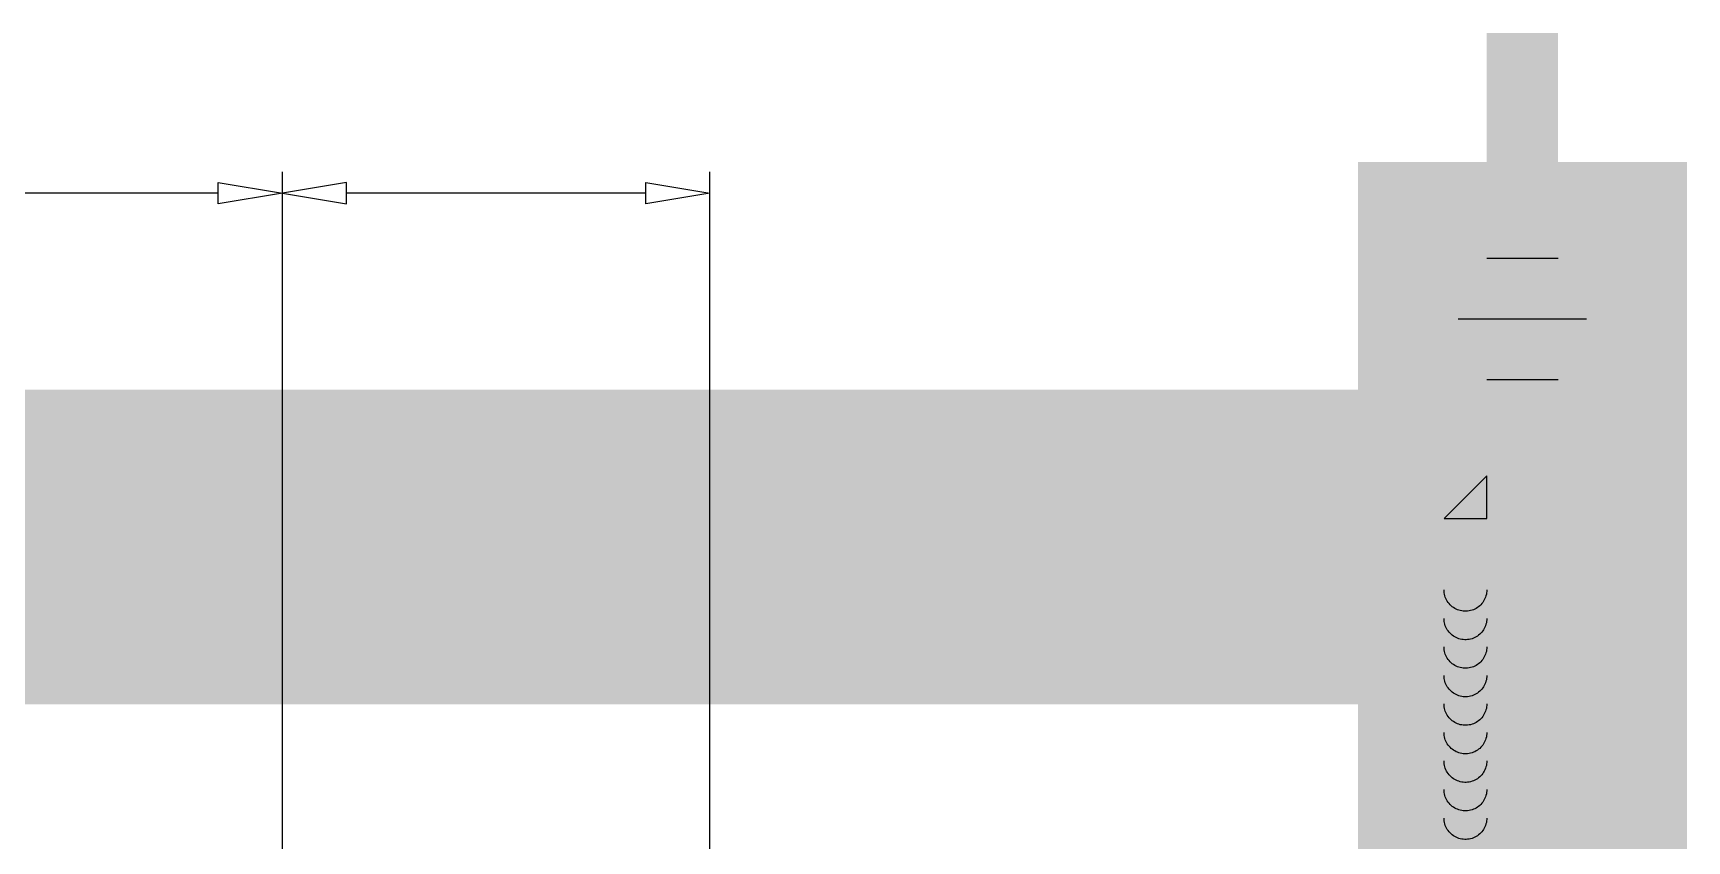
# Model space of a CAD drawing. Extents: x 0.1 to 49.5, y 17.6 to 52.5.
# Drawn here: x 24.3 to 33.39, y 40.04 to 44.47 of the extents above; entities that cross this region are included whole.
import ezdxf

# ---------------------------------------------------------------- set-up
doc = ezdxf.new("R2010")
doc.units = 0
doc.linetypes.add('1', pattern=[50.799999713897705, 31.75, -6.349999904632568, 6.349999904632568, -6.349999904632568])
doc.linetypes.add('2', pattern=[15, 12, -3])
doc.layers.get('0').update_dxf_attribs({"linetype": 'CONTINUOUS'})

msp = doc.modelspace()

# ---------------------------------------------------------------- linework, layer by layer
at = {"color": 7, "const_width": 1.415000081062317}
for points in [[(32.28673557025809, 34.37331710866465), (32.286735570257974, 43.7653579266655)], [(32.67807060434171, 43.7653579266655), (32.28673557025837, 43.7653579266655)], [(32.67807060433984, 34.37331710866465), (32.678070604341826, 43.7653579266655)], [(32.67807060434171, 43.37402289258216), (32.28673557025837, 43.37402289258216)], [(32.28673557025826, 42.04348377669021), (32.051934549808266, 41.80868275624016)], [(32.28673557025809, 41.80868275624857), (3.327943048091697, 41.808682756247435)], [(32.28673557025809, 41.49561472898199), (3.327943048091697, 41.49561472897858)]]:
    msp.add_lwpolyline(points, dxfattribs=at)
at = {"color": 5}
for points in [[(25.673173494249966, 40.122639248686255), (25.673173494249966, 43.711709165867205)], [(25.673173494249966, 40.122639248686255), (25.673173494249966, 43.711709165867205)], [(28.021183698750463, 40.12263924868739), (28.021183698750463, 43.711709165867205)], [(25.320971963574948, 43.59430865564241), (17.376870771682377, 43.59430865564241)], [(25.320971963574948, 43.53560840052978), (25.320971963574948, 43.65300891075481), (25.673173494249966, 43.59430865564241), (25.673173494249966, 43.59430865564241), (25.320971963574948, 43.53560840052978)], [(26.025375024924926, 43.53560840052978), (26.025375024924926, 43.65300891075481), (25.673173494249966, 43.59430865564241), (25.673173494249966, 43.59430865564241), (26.025375024924926, 43.53560840052978)], [(27.668982168075445, 43.59430865564241), (26.025375024924926, 43.59430865564241)], [(27.668982168075445, 43.53560840052978), (27.668982168075445, 43.65300891075481), (28.021183698750463, 43.59430865564241), (28.021183698750463, 43.59430865564241), (27.668982168075445, 43.53560840052978)], [(32.05193454981662, 41.80868275624857), (32.286735570257974, 41.80868275624857), (32.286735570257974, 42.04348377668998), (32.05193454981662, 41.80868275624857)]]:
    msp.add_lwpolyline(points, dxfattribs=at)
at = {"color": 5, "const_width": 7.8267007098e-08}
for points in [[(26.847394848979263, 43.303209836392625), (26.846109550705364, 43.26427651426775), (26.842253568818876, 43.23076214079401), (26.835826975591317, 43.202666635123705), (26.82686579987137, 43.179215879753656), (26.81540601142109, 43.15963580080779), (26.801447688326164, 43.143926341909264), (26.78493076039848, 43.132447880131394), (26.76579508920264, 43.12556082544802), (26.74404076525144, 43.12326513448011), (26.72772805196587, 43.12453309085504), (26.712808703223345, 43.12833700901024), (26.6992828252271, 43.13467684788566), (26.687198455695466, 43.14340579468603), (26.676603541741883, 43.15437707156525), (26.667498201151716, 43.16759063181371), (26.659738272886216, 43.18296639819505), (26.653179499046928, 43.200424337103414), (26.647822005295666, 43.21996439018085), (26.643857974792354, 43.24293461391153), (26.64147949018394, 43.27068312150686), (26.64068668152362, 43.303209836392625), (26.641960027247762, 43.34187616340091), (26.645779904648464, 43.3752304339439), (26.6521464439453, 43.40327254446561), (26.661047617809118, 43.42673659244883), (26.672471301761448, 43.44635677394058), (26.686417620244185, 43.462132960979034), (26.702958632631123, 43.473678103489874), (26.722166310295563, 43.48060526073232), (26.74404076525144, 43.4829142917074), (26.772413916860046, 43.47885675082284), (26.79641452035378, 43.46668430359614), (26.816042668768887, 43.44639680880914), (26.83346056978877, 43.41094704944567), (26.843911271099557, 43.363218098504376), (26.847394848979263, 43.303209836392625)], [(26.807393791469508, 43.303209836392625), (26.805363732150056, 43.354582538504474), (26.799273452909176, 43.39306207062032), (26.789123038174466, 43.41864832673855), (26.775993588194353, 43.43459799377956), (26.76096613294243, 43.4441678597459), (26.74404076525144, 43.44735779520124), (26.727115423187115, 43.44415446752282), (26.712087963449108, 43.434544647457415), (26.698958492328302, 43.418528203439564), (26.688808107930754, 43.392901862683175), (26.6827178179347, 43.35446244519153), (26.680687739033374, 43.303209836392625), (26.68271785813323, 43.25171695652534), (26.688808069879997, 43.213197444791604), (26.698958492328302, 43.18765122274772), (26.71213605140946, 43.17176823641921), (26.72730758713442, 43.16223847303513), (26.744473209116393, 43.159061877584236), (26.76114635199167, 43.161864739786324), (26.775416967449814, 43.17027338824937), (26.787285151748392, 43.184287770375704), (26.79845664406264, 43.21180933563255), (26.80515949527603, 43.251450047408525), (26.807393791469508, 43.303209836392625)], [(27.093455408147065, 43.383932693325505), (27.054535460299746, 43.378166774973124), (27.049021804400184, 43.40038955101704), (27.04141799526991, 43.418047716014144), (27.031724046422596, 43.431141149835184), (27.020204227829936, 43.44015035877305), (27.007122793599024, 43.44555595103566), (26.992479765676592, 43.44735779520124), (26.975121958504133, 43.445008677687156), (26.959662078849362, 43.43796148821707), (26.94610016115854, 43.42621609457592), (26.935589385744663, 43.41100043920187), (26.929282897657117, 43.39354256056981), (26.927180742066128, 43.37384233620878), (26.929126753769253, 43.355143109869914), (26.934964730380273, 43.33876633582827), (26.944694718597418, 43.3247119069149), (26.957427800476353, 43.313967516473895), (26.972275026997124, 43.30752093140518), (26.98923643668934, 43.3053720557748), (26.997188607656824, 43.30590590971178), (27.006341993676358, 43.30750758478712), (27.01669662211492, 43.310176987735076), (27.012372183465175, 43.272218025248776), (27.009945699889045, 43.272484941324365), (27.007855546473934, 43.27264513349519), (27.006101747423145, 43.27269851844494), (26.990077307614172, 43.27109684976563), (26.975157984191924, 43.26629194519728), (26.961343807398748, 43.2582837225641), (26.950292475868423, 43.246938721066044), (26.94366165631203, 43.232123539120266), (26.94145138961011, 43.21383810193129), (26.94306105484918, 43.198889405517775), (26.947889997068273, 43.18575594546269), (26.955938259086622, 43.17443765985695), (26.96653314537616, 43.16576207234857), (26.979001931477853, 43.16055674701806), (26.993344653406496, 43.15882163098604), (27.007639333810232, 43.16058342457086), (27.0202522716188, 43.165868866972914), (27.031183491591435, 43.174677906455145), (27.040072620538524, 43.18701054876851), (27.046559273280366, 43.20286684415214), (27.05064346551501, 43.22224673286178), (27.089563413362328, 43.21455884172542), (27.082788459822893, 43.18774463305431), (27.07197736179961, 43.16528159575364), (27.05713012348957, 43.14716967098252), (27.038895410592602, 43.133889359504565), (27.017921877471167, 43.125921195302226), (26.994209541136456, 43.12326513448011), (26.977368263944356, 43.12463986712578), (26.961439903586722, 43.128764114105024), (26.94642449405734, 43.13563783427776), (26.93300673485561, 43.1448873152724), (26.921871289854437, 43.156138879980745), (26.913018205488413, 43.1693924812987), (26.906591624820464, 43.18394073143463), (26.902735649093188, 43.199076286538), (26.901450332100467, 43.21479908832339), (26.902675606197477, 43.22956088705246), (26.90635136081596, 43.24341513126615), (26.912477650657195, 43.2563617497799), (26.921006420036633, 43.26800033922018), (26.931889574248657, 43.27793055928578), (26.94512716246237, 43.28615232793368), (26.92778137169944, 43.29267900138166), (26.913222412256005, 43.302649265249556), (26.901450332100467, 43.31606302938644), (26.89280147152658, 43.332466504618196), (26.887612125924022, 43.351405978697585), (26.885882352961517, 43.37288134981691), (26.889245823151555, 43.402071277553205), (26.899336160805092, 43.42813807382504), (26.9161534235094, 43.451081617470436), (26.93811197679844, 43.468899866323454), (26.96362615032973, 43.479590886359574), (26.992695987609125, 43.48315453830537), (27.018942935697055, 43.48008467790282), (27.042042638348107, 43.4708752723252), (27.06199511697048, 43.45552617953376), (27.0777432832312, 43.43529203722255), (27.088230045229693, 43.41142758483306), (27.093455408147065, 43.383932693325505)]]:
    msp.add_lwpolyline(points, dxfattribs=at)
at = {"color": 8, "linetype": '2'}
for points in [[(32.28673557025854, 43.2370556306505), (32.67807060434126, 43.237055630649365)], [(32.28673557025854, 42.571786072708846), (32.67807060434126, 42.571786072708846)], [(32.286735570258145, 41.41734772216091), (32.28644959169941, 41.40915827662707), (32.28559303688593, 41.40100872916537), (32.28417008572683, 41.39293878366425), (32.28218767052681, 41.384987756810915), (32.279655457325646, 41.37719438157433), (32.27658576192698, 41.36959663168227), (32.27299355922844, 41.36223151985723), (32.26889634326932, 41.35513492987229), (32.2643140712496, 41.348341434613985), (32.25926907022847, 41.34188412813978), (32.25378591583228, 41.335794476394994), (32.24789133895308, 41.33010213993998), (32.241614029815196, 41.32483485732337), (32.234984591324746, 41.32001828646935), (32.22803531514569, 41.31567590204622), (32.2208000557427, 41.311828846183516), (32.21331406710385, 41.3084958631614), (32.205613813804575, 41.305693206108344), (32.197736814727705, 41.303434506379745), (32.18972144479778, 41.30173079221822), (32.18160675537564, 41.3005903488006), (32.17343227861642, 41.30001872756861), (32.16523784144994, 41.30001872756861), (32.157063364690714, 41.3005903488006), (32.148948675268514, 41.30173079221822), (32.14093330533865, 41.303434506379745), (32.13305630626178, 41.305693206108344), (32.125356052962445, 41.3084958631614), (32.1178700643236, 41.311828846183516), (32.110634804920664, 41.31567590204622), (32.10368552874155, 41.32001828646935), (32.0970560902511, 41.32483485732337), (32.09077878111327, 41.33010213993998), (32.08488420423407, 41.335794476394994), (32.079401049837884, 41.34188412813978), (32.07435604881675, 41.348341434613985), (32.069773776797035, 41.35513492987229), (32.065676560837915, 41.36223151985723), (32.06208435813937, 41.36959663168227), (32.05901466274071, 41.37719438157433), (32.056482449539544, 41.384987756810915), (32.054500034339526, 41.39293878366425), (32.053077083180426, 41.40100872916537), (32.05193454980815, 41.41734772216091)], [(32.286735570258145, 41.26081370852762), (32.28644959169941, 41.25262426299378), (32.28559303688593, 41.24447471553208), (32.28417008572683, 41.23640477003096), (32.28218767052681, 41.2284537431774), (32.279655457325646, 41.22066036794081), (32.27658576192698, 41.21306261804898), (32.27299355922844, 41.20569750622394), (32.26889634326932, 41.198600916239), (32.2643140712496, 41.191807420980695), (32.25926907022847, 41.18535011450649), (32.25378591583228, 41.179260462761704), (32.24789133895308, 41.17356812630669), (32.241614029815196, 41.16830084368985), (32.234984591324746, 41.16348427283606), (32.22803531514569, 41.15914188841293), (32.2208000557427, 41.155294832550226), (32.21331406710385, 41.15196184952811), (32.205613813804575, 41.149159192475054), (32.197736814727705, 41.146900492746454), (32.18972144479778, 41.14519677858493), (32.18160675537564, 41.14405633516708), (32.17343227861642, 41.143484713935095), (32.16523784144994, 41.143484713935095), (32.157063364690714, 41.14405633516708), (32.148948675268514, 41.14519677858493), (32.14093330533865, 41.146900492746454), (32.13305630626178, 41.149159192475054), (32.125356052962445, 41.15196184952811), (32.1178700643236, 41.155294832550226), (32.110634804920664, 41.15914188841293), (32.10368552874155, 41.16348427283606), (32.0970560902511, 41.16830084368985), (32.09077878111327, 41.17356812630669), (32.08488420423407, 41.179260462761704), (32.079401049837884, 41.18535011450649), (32.07435604881675, 41.191807420980695), (32.069773776797035, 41.198600916239), (32.065676560837915, 41.20569750622394), (32.06208435813937, 41.21306261804898), (32.05901466274071, 41.22066036794081), (32.056482449539544, 41.2284537431774), (32.054500034339526, 41.23640477003096), (32.053077083180426, 41.24447471553208), (32.05193454980815, 41.26081370852762)], [(32.286735570258145, 41.10427969489433), (32.28644959169941, 41.096090249360486), (32.28559303688593, 41.08794070189879), (32.28417008572683, 41.07987075639767), (32.28218767052681, 41.071919729544106), (32.279655457325646, 41.06412635430752), (32.27658576192698, 41.05652860441569), (32.27299355922844, 41.04916349259065), (32.26889634326932, 41.042066902605484), (32.2643140712496, 41.035273407347404), (32.25926907022847, 41.0288161008732), (32.25378591583228, 41.02272644912841), (32.24789133895308, 41.01703411267317), (32.241614029815196, 41.01176683005656), (32.234984591324746, 41.00695025920277), (32.22803531514569, 41.00260787477964), (32.2208000557427, 40.998760818916935), (32.21331406710385, 40.995427835894816), (32.205613813804575, 40.99262517884176), (32.197736814727705, 40.99036647911316), (32.18972144479778, 40.98866276495164), (32.18160675537564, 40.98752232153379), (32.17343227861642, 40.986950700301804), (32.16523784144994, 40.986950700301804), (32.157063364690714, 40.98752232153379), (32.148948675268514, 40.98866276495164), (32.14093330533865, 40.99036647911316), (32.13305630626178, 40.99262517884176), (32.125356052962445, 40.995427835894816), (32.1178700643236, 40.998760818916935), (32.110634804920664, 41.00260787477964), (32.10368552874155, 41.00695025920277), (32.0970560902511, 41.01176683005656), (32.09077878111327, 41.01703411267317), (32.08488420423407, 41.02272644912841), (32.079401049837884, 41.0288161008732), (32.07435604881675, 41.035273407347404), (32.069773776797035, 41.042066902605484), (32.065676560837915, 41.04916349259065), (32.06208435813937, 41.05652860441569), (32.05901466274071, 41.06412635430752), (32.056482449539544, 41.071919729544106), (32.054500034339526, 41.07987075639767), (32.053077083180426, 41.08794070189879), (32.05193454980815, 41.10427969489433)], [(32.286735570258145, 40.94774568126104), (32.28644959169941, 40.93955623572697), (32.28559303688593, 40.93140668826527), (32.28417008572683, 40.92333674276438), (32.28218767052681, 40.915385715910816), (32.279655457325646, 40.90759234067423), (32.27658576192698, 40.8999945907824), (32.27299355922844, 40.89262947895736), (32.26889634326932, 40.88553288897219), (32.2643140712496, 40.87873939371411), (32.25926907022847, 40.87228208723991), (32.25378591583228, 40.86619243549512), (32.24789133895308, 40.86050009903988), (32.241614029815196, 40.85523281642327), (32.234984591324746, 40.85041624556925), (32.22803531514569, 40.84607386114635), (32.2208000557427, 40.842226805283644), (32.21331406710385, 40.8388938222613), (32.205613813804575, 40.836091165208245), (32.197736814727705, 40.83383246547987), (32.18972144479778, 40.83212875131812), (32.18160675537564, 40.8309883079005), (32.17343227861642, 40.830416686668514), (32.16523784144994, 40.830416686668514), (32.157063364690714, 40.8309883079005), (32.148948675268514, 40.83212875131812), (32.14093330533865, 40.83383246547987), (32.13305630626178, 40.836091165208245), (32.125356052962445, 40.8388938222613), (32.1178700643236, 40.842226805283644), (32.110634804920664, 40.84607386114635), (32.10368552874155, 40.85041624556925), (32.0970560902511, 40.85523281642327), (32.09077878111327, 40.86050009903988), (32.08488420423407, 40.86619243549512), (32.079401049837884, 40.87228208723991), (32.07435604881675, 40.87873939371411), (32.069773776797035, 40.88553288897219), (32.065676560837915, 40.89262947895736), (32.06208435813937, 40.8999945907824), (32.05901466274071, 40.90759234067423), (32.056482449539544, 40.915385715910816), (32.054500034339526, 40.92333674276438), (32.053077083180426, 40.93140668826527), (32.05193454980815, 40.94774568126104)], [(32.286735570258145, 40.79121166762775), (32.28644959169941, 40.78302222209368), (32.28559303688593, 40.77487267463198), (32.28417008572683, 40.76680272913086), (32.28218767052681, 40.758851702277525), (32.279655457325646, 40.75105832704094), (32.27658576192698, 40.74346057714911), (32.27299355922844, 40.73609546532384), (32.26889634326932, 40.7289988753389), (32.2643140712496, 40.72220538008082), (32.25926907022847, 40.71574807360662), (32.25378591583228, 40.709658421861604), (32.24789133895308, 40.70396608540659), (32.241614029815196, 40.69869880278998), (32.234984591324746, 40.69388223193596), (32.22803531514569, 40.68953984751283), (32.2208000557427, 40.685692791650354), (32.21331406710385, 40.68235980862801), (32.205613813804575, 40.679557151574954), (32.197736814727705, 40.67729845184658), (32.18972144479778, 40.67559473768483), (32.18160675537564, 40.67445429426721), (32.17343227861642, 40.67388267303522), (32.16523784144994, 40.67388267303522), (32.157063364690714, 40.67445429426721), (32.148948675268514, 40.67559473768483), (32.14093330533865, 40.67729845184658), (32.13305630626178, 40.679557151574954), (32.125356052962445, 40.68235980862801), (32.1178700643236, 40.685692791650354), (32.110634804920664, 40.68953984751283), (32.10368552874155, 40.69388223193596), (32.0970560902511, 40.69869880278998), (32.09077878111327, 40.70396608540659), (32.08488420423407, 40.709658421861604), (32.079401049837884, 40.71574807360662), (32.07435604881675, 40.72220538008082), (32.069773776797035, 40.7289988753389), (32.065676560837915, 40.73609546532384), (32.06208435813937, 40.74346057714911), (32.05901466274071, 40.75105832704094), (32.056482449539544, 40.758851702277525), (32.054500034339526, 40.76680272913086), (32.053077083180426, 40.77487267463198), (32.05193454980815, 40.79121166762775)], [(32.286735570258145, 40.63467765399423), (32.28644959169941, 40.62648820846039), (32.28559303688593, 40.61833866099869), (32.28417008572683, 40.61026871549757), (32.28218767052681, 40.602317688644234), (32.279655457325646, 40.594524313407646), (32.27658576192698, 40.58692656351582), (32.27299355922844, 40.57956145169055), (32.26889634326932, 40.57246486170561), (32.2643140712496, 40.565671366447305), (32.25926907022847, 40.55921405997333), (32.25378591583228, 40.553124408228314), (32.24789133895308, 40.5474320717733), (32.241614029815196, 40.542164789156686), (32.234984591324746, 40.53734821830267), (32.22803531514569, 40.53300583387954), (32.2208000557427, 40.52915877801706), (32.21331406710385, 40.52582579499472), (32.205613813804575, 40.523023137941664), (32.197736814727705, 40.520764438213064), (32.18972144479778, 40.51906072405154), (32.18160675537564, 40.517920280633916), (32.17343227861642, 40.51734865940193), (32.16523784144994, 40.51734865940193), (32.157063364690714, 40.517920280633916), (32.148948675268514, 40.51906072405154), (32.14093330533865, 40.520764438213064), (32.13305630626178, 40.523023137941664), (32.125356052962445, 40.52582579499472), (32.1178700643236, 40.52915877801706), (32.110634804920664, 40.53300583387954), (32.10368552874155, 40.53734821830267), (32.0970560902511, 40.542164789156686), (32.09077878111327, 40.5474320717733), (32.08488420423407, 40.553124408228314), (32.079401049837884, 40.55921405997333), (32.07435604881675, 40.565671366447305), (32.069773776797035, 40.57246486170561), (32.065676560837915, 40.57956145169055), (32.06208435813937, 40.58692656351582), (32.05901466274071, 40.594524313407646), (32.056482449539544, 40.602317688644234), (32.054500034339526, 40.61026871549757), (32.053077083180426, 40.61833866099869), (32.05193454980815, 40.63467765399423)], [(32.286735570258145, 40.47814364036094), (32.28644959169941, 40.469954194827096), (32.28559303688593, 40.4618046473654), (32.28417008572683, 40.45373470186428), (32.28218767052681, 40.445783675010944), (32.279655457325646, 40.437990299774356), (32.27658576192698, 40.4303925498823), (32.27299355922844, 40.42302743805726), (32.26889634326932, 40.41593084807232), (32.2643140712496, 40.409137352814014), (32.25926907022847, 40.40268004633981), (32.25378591583228, 40.39659039459502), (32.24789133895308, 40.39089805814001), (32.241614029815196, 40.385630775523396), (32.234984591324746, 40.38081420466938), (32.22803531514569, 40.37647182024625), (32.2208000557427, 40.372624764383545), (32.21331406710385, 40.369291781361426), (32.205613813804575, 40.36648912430837), (32.197736814727705, 40.36423042457977), (32.18972144479778, 40.36252671041825), (32.18160675537564, 40.361386267000626), (32.17343227861642, 40.36081464576864), (32.16523784144994, 40.36081464576864), (32.157063364690714, 40.361386267000626), (32.148948675268514, 40.36252671041825), (32.14093330533865, 40.36423042457977), (32.13305630626178, 40.36648912430837), (32.125356052962445, 40.369291781361426), (32.1178700643236, 40.372624764383545), (32.110634804920664, 40.37647182024625), (32.10368552874155, 40.38081420466938), (32.0970560902511, 40.385630775523396), (32.09077878111327, 40.39089805814001), (32.08488420423407, 40.39659039459502), (32.079401049837884, 40.40268004633981), (32.07435604881675, 40.409137352814014), (32.069773776797035, 40.41593084807232), (32.065676560837915, 40.42302743805726), (32.06208435813937, 40.4303925498823), (32.05901466274071, 40.437990299774356), (32.056482449539544, 40.445783675010944), (32.054500034339526, 40.45373470186428), (32.053077083180426, 40.4618046473654), (32.05193454980815, 40.47814364036094)], [(32.286735570258145, 40.32160962672765), (32.28644959169941, 40.313420181193806), (32.28559303688593, 40.30527063373211), (32.28417008572683, 40.29720068823099), (32.28218767052681, 40.289249661377426), (32.279655457325646, 40.28145628614084), (32.27658576192698, 40.27385853624901), (32.27299355922844, 40.26649342442397), (32.26889634326932, 40.25939683443903), (32.2643140712496, 40.25260333918072), (32.25926907022847, 40.24614603270652), (32.25378591583228, 40.24005638096173), (32.24789133895308, 40.23436404450672), (32.241614029815196, 40.22909676188988), (32.234984591324746, 40.22428019103609), (32.22803531514569, 40.21993780661296), (32.2208000557427, 40.216090750750254), (32.21331406710385, 40.212757767728135), (32.205613813804575, 40.20995511067508), (32.197736814727705, 40.20769641094648), (32.18972144479778, 40.20599269678496), (32.18160675537564, 40.20485225336711), (32.17343227861642, 40.204280632135124), (32.16523784144994, 40.204280632135124), (32.157063364690714, 40.20485225336711), (32.148948675268514, 40.20599269678496), (32.14093330533865, 40.20769641094648), (32.13305630626178, 40.20995511067508), (32.125356052962445, 40.212757767728135), (32.1178700643236, 40.216090750750254), (32.110634804920664, 40.21993780661296), (32.10368552874155, 40.22428019103609), (32.0970560902511, 40.22909676188988), (32.09077878111327, 40.23436404450672), (32.08488420423407, 40.24005638096173), (32.079401049837884, 40.24614603270652), (32.07435604881675, 40.25260333918072), (32.069773776797035, 40.25939683443903), (32.065676560837915, 40.26649342442397), (32.06208435813937, 40.27385853624901), (32.05901466274071, 40.28145628614084), (32.056482449539544, 40.289249661377426), (32.054500034339526, 40.29720068823099), (32.053077083180426, 40.30527063373211), (32.05193454980815, 40.32160962672765)], [(32.286735570258145, 40.16507561309436), (32.28644959169941, 40.156886167560515), (32.28559303688593, 40.148736620098816), (32.28417008572683, 40.140666674597696), (32.28218767052681, 40.132715647744135), (32.279655457325646, 40.12492227250755), (32.27658576192698, 40.11732452261572), (32.27299355922844, 40.10995941079068), (32.26889634326932, 40.10286282080551), (32.2643140712496, 40.09606932554743), (32.25926907022847, 40.08961201907323), (32.25378591583228, 40.08352236732844), (32.24789133895308, 40.0778300308732), (32.241614029815196, 40.07256274825659), (32.234984591324746, 40.067746177402796), (32.22803531514569, 40.06340379297967), (32.2208000557427, 40.059556737116964), (32.21331406710385, 40.056223754094844), (32.205613813804575, 40.05342109704179), (32.197736814727705, 40.05116239731319), (32.18972144479778, 40.04945868315167), (32.18160675537564, 40.04831823973382), (32.17343227861642, 40.04774661850183), (32.16523784144994, 40.04774661850183), (32.157063364690714, 40.04831823973382), (32.148948675268514, 40.04945868315167), (32.14093330533865, 40.05116239731319), (32.13305630626178, 40.05342109704179), (32.125356052962445, 40.056223754094844), (32.1178700643236, 40.059556737116964), (32.110634804920664, 40.06340379297967), (32.10368552874155, 40.067746177402796), (32.0970560902511, 40.07256274825659), (32.09077878111327, 40.0778300308732), (32.08488420423407, 40.08352236732844), (32.079401049837884, 40.08961201907323), (32.07435604881675, 40.09606932554743), (32.069773776797035, 40.10286282080551), (32.065676560837915, 40.10995941079068), (32.06208435813937, 40.11732452261572), (32.05901466274071, 40.12492227250755), (32.056482449539544, 40.132715647744135), (32.054500034339526, 40.140666674597696), (32.053077083180426, 40.148736620098816), (32.05193454980815, 40.16507561309436)]]:
    msp.add_lwpolyline(points, dxfattribs=at)
at = {"color": 1, "linetype": '1'}
for points in [[(32.130201556625195, 42.904420851681834), (32.834604617974605, 42.904420851681834)], [(25.673173494249966, 38.016035786636394), (25.673173494249966, 40.122639248686255)], [(28.021183698750463, 38.01603578663753), (28.021183698750463, 40.12263924868739)]]:
    msp.add_lwpolyline(points, dxfattribs=at)

doc.saveas('drawing.dxf')
